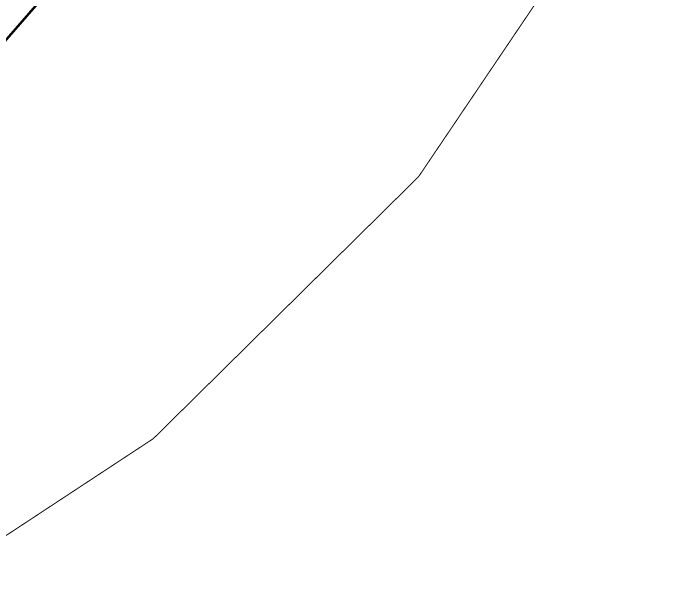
# Model space of a CAD drawing. Header units: metres. Extents: x 561401 to 594056, y 8460144 to 8508504.
# Drawn here: x 575978.5 to 576114.9, y 8492156.7 to 8492279 of the extents above; entities that cross this region are included whole.
import ezdxf

# ---------------------------------------------------------------- set-up
doc = ezdxf.new("R2010")
doc.units = ezdxf.units.M
doc.layers.add('1.1. DERECHO DE VIA', color=230, linetype='Continuous')
doc.layers.add('1.2. AFECTADOS BASE GRAFICA SUNARP', color=150, linetype='Continuous')

msp = doc.modelspace()

# ---------------------------------------------------------------- linework, layer by layer
at = {"layer": '1.1. DERECHO DE VIA', "color": 230, "linetype": 'Continuous', "lineweight": 40, "ltscale": 0.2, "const_width": 0.5}
msp.add_lwpolyline([(576125.08, 8492364.58), (576114.11, 8492352.91), (576097.75, 8492341.64), (576079.77, 8492333.07), (576061.12, 8492331.49), (576043.46, 8492323.18), (576032.67, 8492311.7), (576015.11, 8492302.18), (575999.39, 8492289.91), (575985.2, 8492282.65), (575972.08, 8492267.56), (575958.95, 8492252.47), (575945.83, 8492237.37), (575932.7, 8492222.28), (575919.57, 8492207.19), (575906.45, 8492192.1), (575893.73, 8492176.68), (575882.61, 8492160.07), (575873.28, 8492142.39)], dxfattribs=at)
at = {"layer": '1.2. AFECTADOS BASE GRAFICA SUNARP', "color": 64, "linetype": 'Continuous', "lineweight": -3, "const_width": 0.2}
msp.add_lwpolyline([(576621.71, 8492482.71), (576491.57, 8492427.74), (576398.63, 8492391.11), (576287.22, 8492391.43), (576157.14, 8492354.91), (576101.27, 8492299.72), (576063.98, 8492244.47), (576008.12, 8492189.28), (575952.31, 8492152.54), (575877.88, 8492097.41), (575851.48, 8492036.7), (575855.26, 8492034.19), (575858.34, 8492020.58), (575855.68, 8492012.83), (575842.24, 8492015.43), (575821.8, 8491968.42), (575840.1, 8491876.11), (575876.81, 8491728.41), (575913.62, 8491617.6)], dxfattribs=at)

doc.saveas('drawing.dxf')
